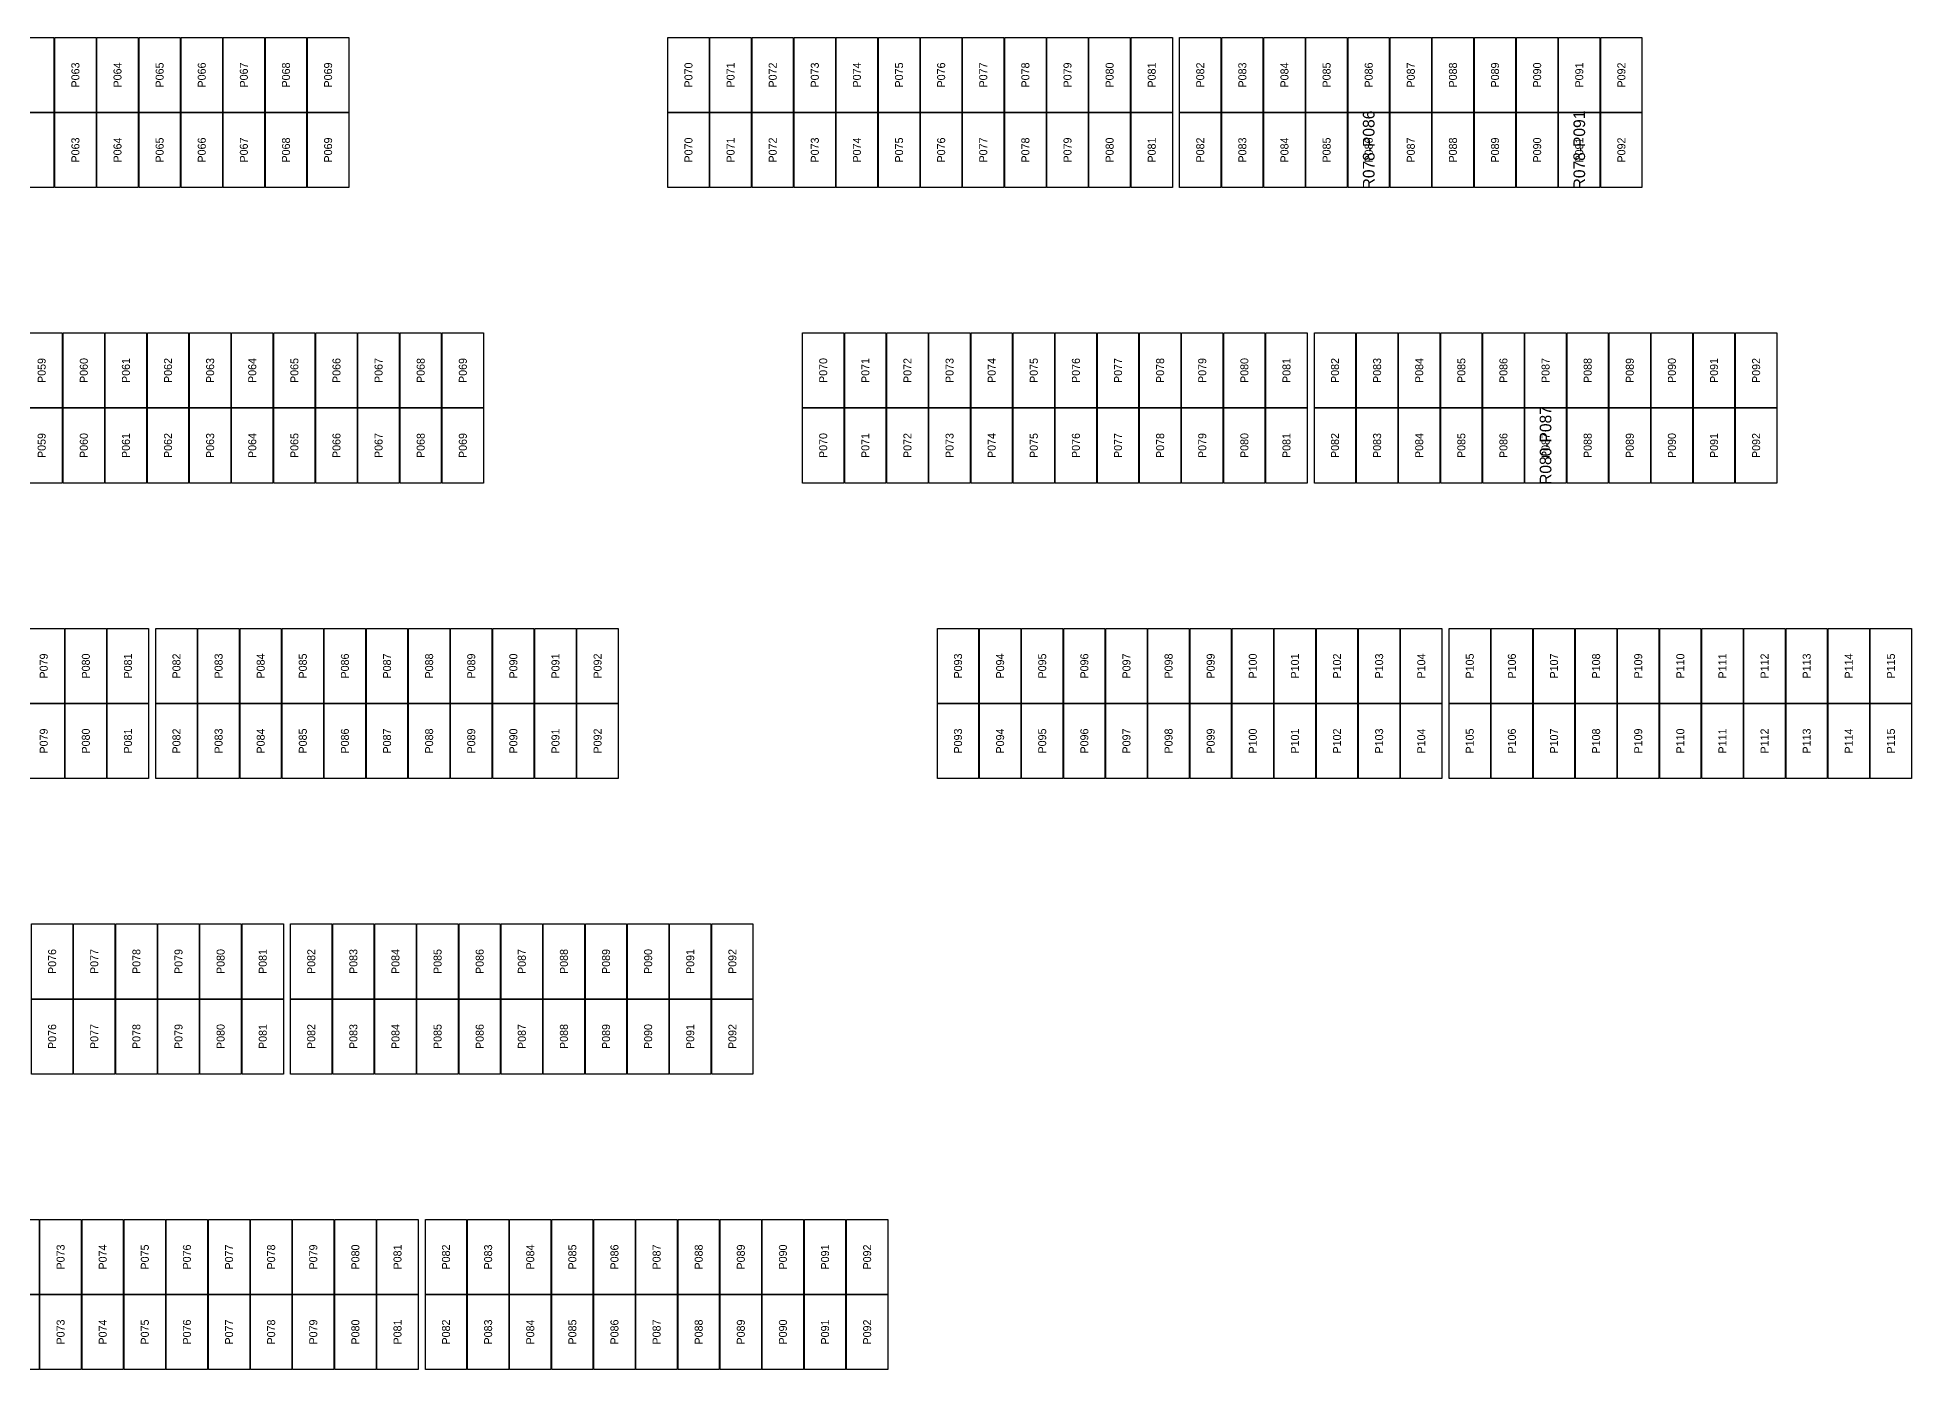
# Model space of a CAD drawing. Extents: x 296295 to 296770, y 651564 to 652121.
# Drawn here: x 296581.8 to 296633.3, y 651775.4 to 651812 of the extents above; entities that cross this region are included whole.
import ezdxf
from ezdxf.enums import TextEntityAlignment as Align

# ---------------------------------------------------------------- set-up
doc = ezdxf.new("R2010")
doc.units = 0

msp = doc.modelspace()

# ---------------------------------------------------------------- linework, layer by layer
at = {"layer": 'DEFECTIVE_PANELS'}
for points in [[(296617.843, 651809.96), (296618.977, 651809.96), (296618.977, 651807.897), (296617.843, 651807.897)], [(296623.633, 651809.96), (296624.767, 651809.96), (296624.767, 651807.897), (296623.633, 651807.897)], [(296622.706, 651801.834), (296623.84, 651801.834), (296623.84, 651799.771), (296622.706, 651799.771)]]:
    msp.add_lwpolyline(points, close=True, dxfattribs=at)
at = {"layer": 'PANELS_MASTER'}
for points in [[(296581.123, 651812.023), (296582.257, 651812.023), (296582.257, 651809.96), (296581.123, 651809.96)], [(296582.281, 651812.023), (296583.415, 651812.023), (296583.415, 651809.96), (296582.281, 651809.96)], [(296583.439, 651812.023), (296584.573, 651812.023), (296584.573, 651809.96), (296583.439, 651809.96)], [(296584.597, 651812.023), (296585.731, 651812.023), (296585.731, 651809.96), (296584.597, 651809.96)], [(296585.755, 651812.023), (296586.889, 651812.023), (296586.889, 651809.96), (296585.755, 651809.96)], [(296586.913, 651812.023), (296588.047, 651812.023), (296588.047, 651809.96), (296586.913, 651809.96)], [(296588.071, 651812.023), (296589.205, 651812.023), (296589.205, 651809.96), (296588.071, 651809.96)], [(296589.229, 651812.023), (296590.363, 651812.023), (296590.363, 651809.96), (296589.229, 651809.96)], [(296599.139, 651812.023), (296600.273, 651812.023), (296600.273, 651809.96), (296599.139, 651809.96)], [(296600.297, 651812.023), (296601.431, 651812.023), (296601.431, 651809.96), (296600.297, 651809.96)], [(296601.455, 651812.023), (296602.589, 651812.023), (296602.589, 651809.96), (296601.455, 651809.96)], [(296602.613, 651812.023), (296603.747, 651812.023), (296603.747, 651809.96), (296602.613, 651809.96)], [(296603.771, 651812.023), (296604.905, 651812.023), (296604.905, 651809.96), (296603.771, 651809.96)], [(296604.929, 651812.023), (296606.063, 651812.023), (296606.063, 651809.96), (296604.929, 651809.96)], [(296606.087, 651812.023), (296607.221, 651812.023), (296607.221, 651809.96), (296606.087, 651809.96)], [(296607.245, 651812.023), (296608.379, 651812.023), (296608.379, 651809.96), (296607.245, 651809.96)], [(296608.403, 651812.023), (296609.537, 651812.023), (296609.537, 651809.96), (296608.403, 651809.96)], [(296609.561, 651812.023), (296610.695, 651812.023), (296610.695, 651809.96), (296609.561, 651809.96)], [(296610.719, 651812.023), (296611.853, 651812.023), (296611.853, 651809.96), (296610.719, 651809.96)], [(296611.877, 651812.023), (296613.011, 651812.023), (296613.011, 651809.96), (296611.877, 651809.96)], [(296613.211, 651812.023), (296614.345, 651812.023), (296614.345, 651809.96), (296613.211, 651809.96)], [(296614.369, 651812.023), (296615.503, 651812.023), (296615.503, 651809.96), (296614.369, 651809.96)], [(296615.527, 651812.023), (296616.661, 651812.023), (296616.661, 651809.96), (296615.527, 651809.96)], [(296616.685, 651812.023), (296617.819, 651812.023), (296617.819, 651809.96), (296616.685, 651809.96)], [(296617.843, 651812.023), (296618.977, 651812.023), (296618.977, 651809.96), (296617.843, 651809.96)], [(296619.001, 651812.023), (296620.135, 651812.023), (296620.135, 651809.96), (296619.001, 651809.96)], [(296620.159, 651812.023), (296621.293, 651812.023), (296621.293, 651809.96), (296620.159, 651809.96)], [(296621.317, 651812.023), (296622.451, 651812.023), (296622.451, 651809.96), (296621.317, 651809.96)], [(296622.475, 651812.023), (296623.609, 651812.023), (296623.609, 651809.96), (296622.475, 651809.96)], [(296623.633, 651812.023), (296624.767, 651812.023), (296624.767, 651809.96), (296623.633, 651809.96)], [(296624.791, 651812.023), (296625.925, 651812.023), (296625.925, 651809.96), (296624.791, 651809.96)], [(296581.123, 651809.96), (296582.257, 651809.96), (296582.257, 651807.897), (296581.123, 651807.897)], [(296582.281, 651809.96), (296583.415, 651809.96), (296583.415, 651807.897), (296582.281, 651807.897)], [(296583.439, 651809.96), (296584.573, 651809.96), (296584.573, 651807.897), (296583.439, 651807.897)], [(296584.597, 651809.96), (296585.731, 651809.96), (296585.731, 651807.897), (296584.597, 651807.897)], [(296585.755, 651809.96), (296586.889, 651809.96), (296586.889, 651807.897), (296585.755, 651807.897)], [(296586.913, 651809.96), (296588.047, 651809.96), (296588.047, 651807.897), (296586.913, 651807.897)], [(296588.071, 651809.96), (296589.205, 651809.96), (296589.205, 651807.897), (296588.071, 651807.897)], [(296589.229, 651809.96), (296590.363, 651809.96), (296590.363, 651807.897), (296589.229, 651807.897)], [(296599.139, 651809.96), (296600.273, 651809.96), (296600.273, 651807.897), (296599.139, 651807.897)], [(296600.297, 651809.96), (296601.431, 651809.96), (296601.431, 651807.897), (296600.297, 651807.897)], [(296601.455, 651809.96), (296602.589, 651809.96), (296602.589, 651807.897), (296601.455, 651807.897)], [(296602.613, 651809.96), (296603.747, 651809.96), (296603.747, 651807.897), (296602.613, 651807.897)], [(296603.771, 651809.96), (296604.905, 651809.96), (296604.905, 651807.897), (296603.771, 651807.897)], [(296604.929, 651809.96), (296606.063, 651809.96), (296606.063, 651807.897), (296604.929, 651807.897)], [(296606.087, 651809.96), (296607.221, 651809.96), (296607.221, 651807.897), (296606.087, 651807.897)], [(296607.245, 651809.96), (296608.379, 651809.96), (296608.379, 651807.897), (296607.245, 651807.897)], [(296608.403, 651809.96), (296609.537, 651809.96), (296609.537, 651807.897), (296608.403, 651807.897)], [(296609.561, 651809.96), (296610.695, 651809.96), (296610.695, 651807.897), (296609.561, 651807.897)], [(296610.719, 651809.96), (296611.853, 651809.96), (296611.853, 651807.897), (296610.719, 651807.897)], [(296611.877, 651809.96), (296613.011, 651809.96), (296613.011, 651807.897), (296611.877, 651807.897)], [(296613.211, 651809.96), (296614.345, 651809.96), (296614.345, 651807.897), (296613.211, 651807.897)], [(296614.369, 651809.96), (296615.503, 651809.96), (296615.503, 651807.897), (296614.369, 651807.897)], [(296615.527, 651809.96), (296616.661, 651809.96), (296616.661, 651807.897), (296615.527, 651807.897)], [(296616.685, 651809.96), (296617.819, 651809.96), (296617.819, 651807.897), (296616.685, 651807.897)], [(296619.001, 651809.96), (296620.135, 651809.96), (296620.135, 651807.897), (296619.001, 651807.897)], [(296620.159, 651809.96), (296621.293, 651809.96), (296621.293, 651807.897), (296620.159, 651807.897)], [(296621.317, 651809.96), (296622.451, 651809.96), (296622.451, 651807.897), (296621.317, 651807.897)], [(296622.475, 651809.96), (296623.609, 651809.96), (296623.609, 651807.897), (296622.475, 651807.897)], [(296624.791, 651809.96), (296625.925, 651809.96), (296625.925, 651807.897), (296624.791, 651807.897)], [(296581.354, 651803.897), (296582.488, 651803.897), (296582.488, 651801.834), (296581.354, 651801.834)], [(296582.512, 651803.897), (296583.646, 651803.897), (296583.646, 651801.834), (296582.512, 651801.834)], [(296583.67, 651803.897), (296584.804, 651803.897), (296584.804, 651801.834), (296583.67, 651801.834)], [(296584.828, 651803.897), (296585.962, 651803.897), (296585.962, 651801.834), (296584.828, 651801.834)], [(296585.986, 651803.897), (296587.12, 651803.897), (296587.12, 651801.834), (296585.986, 651801.834)], [(296587.144, 651803.897), (296588.278, 651803.897), (296588.278, 651801.834), (296587.144, 651801.834)], [(296588.302, 651803.897), (296589.436, 651803.897), (296589.436, 651801.834), (296588.302, 651801.834)], [(296589.46, 651803.897), (296590.594, 651803.897), (296590.594, 651801.834), (296589.46, 651801.834)], [(296590.618, 651803.897), (296591.752, 651803.897), (296591.752, 651801.834), (296590.618, 651801.834)], [(296591.776, 651803.897), (296592.91, 651803.897), (296592.91, 651801.834), (296591.776, 651801.834)], [(296592.934, 651803.897), (296594.068, 651803.897), (296594.068, 651801.834), (296592.934, 651801.834)], [(296602.844, 651803.897), (296603.978, 651803.897), (296603.978, 651801.834), (296602.844, 651801.834)], [(296604.002, 651803.897), (296605.136, 651803.897), (296605.136, 651801.834), (296604.002, 651801.834)], [(296605.16, 651803.897), (296606.294, 651803.897), (296606.294, 651801.834), (296605.16, 651801.834)], [(296606.318, 651803.897), (296607.452, 651803.897), (296607.452, 651801.834), (296606.318, 651801.834)], [(296607.476, 651803.897), (296608.61, 651803.897), (296608.61, 651801.834), (296607.476, 651801.834)], [(296608.634, 651803.897), (296609.768, 651803.897), (296609.768, 651801.834), (296608.634, 651801.834)], [(296609.792, 651803.897), (296610.926, 651803.897), (296610.926, 651801.834), (296609.792, 651801.834)], [(296610.95, 651803.897), (296612.084, 651803.897), (296612.084, 651801.834), (296610.95, 651801.834)], [(296612.108, 651803.897), (296613.242, 651803.897), (296613.242, 651801.834), (296612.108, 651801.834)], [(296613.266, 651803.897), (296614.4, 651803.897), (296614.4, 651801.834), (296613.266, 651801.834)], [(296614.424, 651803.897), (296615.558, 651803.897), (296615.558, 651801.834), (296614.424, 651801.834)], [(296615.582, 651803.897), (296616.716, 651803.897), (296616.716, 651801.834), (296615.582, 651801.834)], [(296616.916, 651803.897), (296618.05, 651803.897), (296618.05, 651801.834), (296616.916, 651801.834)], [(296618.074, 651803.897), (296619.208, 651803.897), (296619.208, 651801.834), (296618.074, 651801.834)], [(296619.232, 651803.897), (296620.366, 651803.897), (296620.366, 651801.834), (296619.232, 651801.834)], [(296620.39, 651803.897), (296621.524, 651803.897), (296621.524, 651801.834), (296620.39, 651801.834)], [(296621.548, 651803.897), (296622.682, 651803.897), (296622.682, 651801.834), (296621.548, 651801.834)], [(296622.706, 651803.897), (296623.84, 651803.897), (296623.84, 651801.834), (296622.706, 651801.834)], [(296623.864, 651803.897), (296624.998, 651803.897), (296624.998, 651801.834), (296623.864, 651801.834)], [(296625.022, 651803.897), (296626.156, 651803.897), (296626.156, 651801.834), (296625.022, 651801.834)], [(296626.18, 651803.897), (296627.314, 651803.897), (296627.314, 651801.834), (296626.18, 651801.834)], [(296627.338, 651803.897), (296628.472, 651803.897), (296628.472, 651801.834), (296627.338, 651801.834)], [(296628.496, 651803.897), (296629.63, 651803.897), (296629.63, 651801.834), (296628.496, 651801.834)], [(296581.354, 651801.834), (296582.488, 651801.834), (296582.488, 651799.771), (296581.354, 651799.771)], [(296582.512, 651801.834), (296583.646, 651801.834), (296583.646, 651799.771), (296582.512, 651799.771)], [(296583.67, 651801.834), (296584.804, 651801.834), (296584.804, 651799.771), (296583.67, 651799.771)], [(296584.828, 651801.834), (296585.962, 651801.834), (296585.962, 651799.771), (296584.828, 651799.771)], [(296585.986, 651801.834), (296587.12, 651801.834), (296587.12, 651799.771), (296585.986, 651799.771)], [(296587.144, 651801.834), (296588.278, 651801.834), (296588.278, 651799.771), (296587.144, 651799.771)], [(296588.302, 651801.834), (296589.436, 651801.834), (296589.436, 651799.771), (296588.302, 651799.771)], [(296589.46, 651801.834), (296590.594, 651801.834), (296590.594, 651799.771), (296589.46, 651799.771)], [(296590.618, 651801.834), (296591.752, 651801.834), (296591.752, 651799.771), (296590.618, 651799.771)], [(296591.776, 651801.834), (296592.91, 651801.834), (296592.91, 651799.771), (296591.776, 651799.771)], [(296592.934, 651801.834), (296594.068, 651801.834), (296594.068, 651799.771), (296592.934, 651799.771)], [(296602.844, 651801.834), (296603.978, 651801.834), (296603.978, 651799.771), (296602.844, 651799.771)], [(296604.002, 651801.834), (296605.136, 651801.834), (296605.136, 651799.771), (296604.002, 651799.771)], [(296605.16, 651801.834), (296606.294, 651801.834), (296606.294, 651799.771), (296605.16, 651799.771)], [(296606.318, 651801.834), (296607.452, 651801.834), (296607.452, 651799.771), (296606.318, 651799.771)], [(296607.476, 651801.834), (296608.61, 651801.834), (296608.61, 651799.771), (296607.476, 651799.771)], [(296608.634, 651801.834), (296609.768, 651801.834), (296609.768, 651799.771), (296608.634, 651799.771)], [(296609.792, 651801.834), (296610.926, 651801.834), (296610.926, 651799.771), (296609.792, 651799.771)], [(296610.95, 651801.834), (296612.084, 651801.834), (296612.084, 651799.771), (296610.95, 651799.771)], [(296612.108, 651801.834), (296613.242, 651801.834), (296613.242, 651799.771), (296612.108, 651799.771)], [(296613.266, 651801.834), (296614.4, 651801.834), (296614.4, 651799.771), (296613.266, 651799.771)], [(296614.424, 651801.834), (296615.558, 651801.834), (296615.558, 651799.771), (296614.424, 651799.771)], [(296615.582, 651801.834), (296616.716, 651801.834), (296616.716, 651799.771), (296615.582, 651799.771)], [(296616.916, 651801.834), (296618.05, 651801.834), (296618.05, 651799.771), (296616.916, 651799.771)], [(296618.074, 651801.834), (296619.208, 651801.834), (296619.208, 651799.771), (296618.074, 651799.771)], [(296619.232, 651801.834), (296620.366, 651801.834), (296620.366, 651799.771), (296619.232, 651799.771)], [(296620.39, 651801.834), (296621.524, 651801.834), (296621.524, 651799.771), (296620.39, 651799.771)], [(296621.548, 651801.834), (296622.682, 651801.834), (296622.682, 651799.771), (296621.548, 651799.771)], [(296623.864, 651801.834), (296624.998, 651801.834), (296624.998, 651799.771), (296623.864, 651799.771)], [(296625.022, 651801.834), (296626.156, 651801.834), (296626.156, 651799.771), (296625.022, 651799.771)], [(296626.18, 651801.834), (296627.314, 651801.834), (296627.314, 651799.771), (296626.18, 651799.771)], [(296627.338, 651801.834), (296628.472, 651801.834), (296628.472, 651799.771), (296627.338, 651799.771)], [(296628.496, 651801.834), (296629.63, 651801.834), (296629.63, 651799.771), (296628.496, 651799.771)], [(296581.41, 651795.771), (296582.544, 651795.771), (296582.544, 651793.708), (296581.41, 651793.708)], [(296582.568, 651795.771), (296583.702, 651795.771), (296583.702, 651793.708), (296582.568, 651793.708)], [(296583.726, 651795.771), (296584.86, 651795.771), (296584.86, 651793.708), (296583.726, 651793.708)], [(296585.06, 651795.771), (296586.194, 651795.771), (296586.194, 651793.708), (296585.06, 651793.708)], [(296586.218, 651795.771), (296587.352, 651795.771), (296587.352, 651793.708), (296586.218, 651793.708)], [(296587.376, 651795.771), (296588.51, 651795.771), (296588.51, 651793.708), (296587.376, 651793.708)], [(296588.534, 651795.771), (296589.668, 651795.771), (296589.668, 651793.708), (296588.534, 651793.708)], [(296589.692, 651795.771), (296590.826, 651795.771), (296590.826, 651793.708), (296589.692, 651793.708)], [(296590.85, 651795.771), (296591.984, 651795.771), (296591.984, 651793.708), (296590.85, 651793.708)], [(296592.008, 651795.771), (296593.142, 651795.771), (296593.142, 651793.708), (296592.008, 651793.708)], [(296593.166, 651795.771), (296594.3, 651795.771), (296594.3, 651793.708), (296593.166, 651793.708)], [(296594.324, 651795.771), (296595.458, 651795.771), (296595.458, 651793.708), (296594.324, 651793.708)], [(296595.482, 651795.771), (296596.616, 651795.771), (296596.616, 651793.708), (296595.482, 651793.708)], [(296596.64, 651795.771), (296597.774, 651795.771), (296597.774, 651793.708), (296596.64, 651793.708)], [(296606.55, 651795.771), (296607.684, 651795.771), (296607.684, 651793.708), (296606.55, 651793.708)], [(296607.708, 651795.771), (296608.842, 651795.771), (296608.842, 651793.708), (296607.708, 651793.708)], [(296608.866, 651795.771), (296610, 651795.771), (296610, 651793.708), (296608.866, 651793.708)], [(296610.024, 651795.771), (296611.158, 651795.771), (296611.158, 651793.708), (296610.024, 651793.708)], [(296611.182, 651795.771), (296612.316, 651795.771), (296612.316, 651793.708), (296611.182, 651793.708)], [(296612.34, 651795.771), (296613.474, 651795.771), (296613.474, 651793.708), (296612.34, 651793.708)], [(296613.498, 651795.771), (296614.632, 651795.771), (296614.632, 651793.708), (296613.498, 651793.708)], [(296614.656, 651795.771), (296615.79, 651795.771), (296615.79, 651793.708), (296614.656, 651793.708)], [(296615.814, 651795.771), (296616.948, 651795.771), (296616.948, 651793.708), (296615.814, 651793.708)], [(296616.972, 651795.771), (296618.106, 651795.771), (296618.106, 651793.708), (296616.972, 651793.708)], [(296618.13, 651795.771), (296619.264, 651795.771), (296619.264, 651793.708), (296618.13, 651793.708)], [(296619.288, 651795.771), (296620.422, 651795.771), (296620.422, 651793.708), (296619.288, 651793.708)], [(296620.622, 651795.771), (296621.756, 651795.771), (296621.756, 651793.708), (296620.622, 651793.708)], [(296621.78, 651795.771), (296622.914, 651795.771), (296622.914, 651793.708), (296621.78, 651793.708)], [(296622.938, 651795.771), (296624.072, 651795.771), (296624.072, 651793.708), (296622.938, 651793.708)], [(296624.096, 651795.771), (296625.23, 651795.771), (296625.23, 651793.708), (296624.096, 651793.708)], [(296625.254, 651795.771), (296626.388, 651795.771), (296626.388, 651793.708), (296625.254, 651793.708)], [(296626.412, 651795.771), (296627.546, 651795.771), (296627.546, 651793.708), (296626.412, 651793.708)], [(296627.57, 651795.771), (296628.704, 651795.771), (296628.704, 651793.708), (296627.57, 651793.708)], [(296628.728, 651795.771), (296629.862, 651795.771), (296629.862, 651793.708), (296628.728, 651793.708)], [(296629.886, 651795.771), (296631.02, 651795.771), (296631.02, 651793.708), (296629.886, 651793.708)], [(296631.044, 651795.771), (296632.178, 651795.771), (296632.178, 651793.708), (296631.044, 651793.708)], [(296632.202, 651795.771), (296633.336, 651795.771), (296633.336, 651793.708), (296632.202, 651793.708)], [(296581.41, 651793.708), (296582.544, 651793.708), (296582.544, 651791.645), (296581.41, 651791.645)], [(296582.568, 651793.708), (296583.702, 651793.708), (296583.702, 651791.645), (296582.568, 651791.645)], [(296583.726, 651793.708), (296584.86, 651793.708), (296584.86, 651791.645), (296583.726, 651791.645)], [(296585.06, 651793.708), (296586.194, 651793.708), (296586.194, 651791.645), (296585.06, 651791.645)], [(296586.218, 651793.708), (296587.352, 651793.708), (296587.352, 651791.645), (296586.218, 651791.645)], [(296587.376, 651793.708), (296588.51, 651793.708), (296588.51, 651791.645), (296587.376, 651791.645)], [(296588.534, 651793.708), (296589.668, 651793.708), (296589.668, 651791.645), (296588.534, 651791.645)], [(296589.692, 651793.708), (296590.826, 651793.708), (296590.826, 651791.645), (296589.692, 651791.645)], [(296590.85, 651793.708), (296591.984, 651793.708), (296591.984, 651791.645), (296590.85, 651791.645)], [(296592.008, 651793.708), (296593.142, 651793.708), (296593.142, 651791.645), (296592.008, 651791.645)], [(296593.166, 651793.708), (296594.3, 651793.708), (296594.3, 651791.645), (296593.166, 651791.645)], [(296594.324, 651793.708), (296595.458, 651793.708), (296595.458, 651791.645), (296594.324, 651791.645)], [(296595.482, 651793.708), (296596.616, 651793.708), (296596.616, 651791.645), (296595.482, 651791.645)], [(296596.64, 651793.708), (296597.774, 651793.708), (296597.774, 651791.645), (296596.64, 651791.645)], [(296606.55, 651793.708), (296607.684, 651793.708), (296607.684, 651791.645), (296606.55, 651791.645)], [(296607.708, 651793.708), (296608.842, 651793.708), (296608.842, 651791.645), (296607.708, 651791.645)], [(296608.866, 651793.708), (296610, 651793.708), (296610, 651791.645), (296608.866, 651791.645)], [(296610.024, 651793.708), (296611.158, 651793.708), (296611.158, 651791.645), (296610.024, 651791.645)], [(296611.182, 651793.708), (296612.316, 651793.708), (296612.316, 651791.645), (296611.182, 651791.645)], [(296612.34, 651793.708), (296613.474, 651793.708), (296613.474, 651791.645), (296612.34, 651791.645)], [(296613.498, 651793.708), (296614.632, 651793.708), (296614.632, 651791.645), (296613.498, 651791.645)], [(296614.656, 651793.708), (296615.79, 651793.708), (296615.79, 651791.645), (296614.656, 651791.645)], [(296615.814, 651793.708), (296616.948, 651793.708), (296616.948, 651791.645), (296615.814, 651791.645)], [(296616.972, 651793.708), (296618.106, 651793.708), (296618.106, 651791.645), (296616.972, 651791.645)], [(296618.13, 651793.708), (296619.264, 651793.708), (296619.264, 651791.645), (296618.13, 651791.645)], [(296619.288, 651793.708), (296620.422, 651793.708), (296620.422, 651791.645), (296619.288, 651791.645)], [(296620.622, 651793.708), (296621.756, 651793.708), (296621.756, 651791.645), (296620.622, 651791.645)], [(296621.78, 651793.708), (296622.914, 651793.708), (296622.914, 651791.645), (296621.78, 651791.645)], [(296622.938, 651793.708), (296624.072, 651793.708), (296624.072, 651791.645), (296622.938, 651791.645)], [(296624.096, 651793.708), (296625.23, 651793.708), (296625.23, 651791.645), (296624.096, 651791.645)], [(296625.254, 651793.708), (296626.388, 651793.708), (296626.388, 651791.645), (296625.254, 651791.645)], [(296626.412, 651793.708), (296627.546, 651793.708), (296627.546, 651791.645), (296626.412, 651791.645)], [(296627.57, 651793.708), (296628.704, 651793.708), (296628.704, 651791.645), (296627.57, 651791.645)], [(296628.728, 651793.708), (296629.862, 651793.708), (296629.862, 651791.645), (296628.728, 651791.645)], [(296629.886, 651793.708), (296631.02, 651793.708), (296631.02, 651791.645), (296629.886, 651791.645)], [(296631.044, 651793.708), (296632.178, 651793.708), (296632.178, 651791.645), (296631.044, 651791.645)], [(296632.202, 651793.708), (296633.336, 651793.708), (296633.336, 651791.645), (296632.202, 651791.645)], [(296581.642, 651787.645), (296582.776, 651787.645), (296582.776, 651785.582), (296581.642, 651785.582)], [(296582.8, 651787.645), (296583.934, 651787.645), (296583.934, 651785.582), (296582.8, 651785.582)], [(296583.958, 651787.645), (296585.092, 651787.645), (296585.092, 651785.582), (296583.958, 651785.582)], [(296585.116, 651787.645), (296586.25, 651787.645), (296586.25, 651785.582), (296585.116, 651785.582)], [(296586.274, 651787.645), (296587.408, 651787.645), (296587.408, 651785.582), (296586.274, 651785.582)], [(296587.432, 651787.645), (296588.566, 651787.645), (296588.566, 651785.582), (296587.432, 651785.582)], [(296588.766, 651787.645), (296589.9, 651787.645), (296589.9, 651785.582), (296588.766, 651785.582)], [(296589.924, 651787.645), (296591.058, 651787.645), (296591.058, 651785.582), (296589.924, 651785.582)], [(296591.082, 651787.645), (296592.216, 651787.645), (296592.216, 651785.582), (296591.082, 651785.582)], [(296592.24, 651787.645), (296593.374, 651787.645), (296593.374, 651785.582), (296592.24, 651785.582)], [(296593.398, 651787.645), (296594.532, 651787.645), (296594.532, 651785.582), (296593.398, 651785.582)], [(296594.556, 651787.645), (296595.69, 651787.645), (296595.69, 651785.582), (296594.556, 651785.582)], [(296595.714, 651787.645), (296596.848, 651787.645), (296596.848, 651785.582), (296595.714, 651785.582)], [(296596.872, 651787.645), (296598.006, 651787.645), (296598.006, 651785.582), (296596.872, 651785.582)], [(296598.03, 651787.645), (296599.164, 651787.645), (296599.164, 651785.582), (296598.03, 651785.582)], [(296599.188, 651787.645), (296600.322, 651787.645), (296600.322, 651785.582), (296599.188, 651785.582)], [(296600.346, 651787.645), (296601.48, 651787.645), (296601.48, 651785.582), (296600.346, 651785.582)], [(296581.642, 651785.582), (296582.776, 651785.582), (296582.776, 651783.519), (296581.642, 651783.519)], [(296582.8, 651785.582), (296583.934, 651785.582), (296583.934, 651783.519), (296582.8, 651783.519)], [(296583.958, 651785.582), (296585.092, 651785.582), (296585.092, 651783.519), (296583.958, 651783.519)], [(296585.116, 651785.582), (296586.25, 651785.582), (296586.25, 651783.519), (296585.116, 651783.519)], [(296586.274, 651785.582), (296587.408, 651785.582), (296587.408, 651783.519), (296586.274, 651783.519)], [(296587.432, 651785.582), (296588.566, 651785.582), (296588.566, 651783.519), (296587.432, 651783.519)], [(296588.766, 651785.582), (296589.9, 651785.582), (296589.9, 651783.519), (296588.766, 651783.519)], [(296589.924, 651785.582), (296591.058, 651785.582), (296591.058, 651783.519), (296589.924, 651783.519)], [(296591.082, 651785.582), (296592.216, 651785.582), (296592.216, 651783.519), (296591.082, 651783.519)], [(296592.24, 651785.582), (296593.374, 651785.582), (296593.374, 651783.519), (296592.24, 651783.519)], [(296593.398, 651785.582), (296594.532, 651785.582), (296594.532, 651783.519), (296593.398, 651783.519)], [(296594.556, 651785.582), (296595.69, 651785.582), (296595.69, 651783.519), (296594.556, 651783.519)], [(296595.714, 651785.582), (296596.848, 651785.582), (296596.848, 651783.519), (296595.714, 651783.519)], [(296596.872, 651785.582), (296598.006, 651785.582), (296598.006, 651783.519), (296596.872, 651783.519)], [(296598.03, 651785.582), (296599.164, 651785.582), (296599.164, 651783.519), (296598.03, 651783.519)], [(296599.188, 651785.582), (296600.322, 651785.582), (296600.322, 651783.519), (296599.188, 651783.519)], [(296600.346, 651785.582), (296601.48, 651785.582), (296601.48, 651783.519), (296600.346, 651783.519)], [(296580.716, 651779.519), (296581.85, 651779.519), (296581.85, 651777.456), (296580.716, 651777.456)], [(296581.874, 651779.519), (296583.008, 651779.519), (296583.008, 651777.456), (296581.874, 651777.456)], [(296583.032, 651779.519), (296584.166, 651779.519), (296584.166, 651777.456), (296583.032, 651777.456)], [(296584.19, 651779.519), (296585.324, 651779.519), (296585.324, 651777.456), (296584.19, 651777.456)], [(296585.348, 651779.519), (296586.482, 651779.519), (296586.482, 651777.456), (296585.348, 651777.456)], [(296586.506, 651779.519), (296587.64, 651779.519), (296587.64, 651777.456), (296586.506, 651777.456)], [(296587.664, 651779.519), (296588.798, 651779.519), (296588.798, 651777.456), (296587.664, 651777.456)], [(296588.822, 651779.519), (296589.956, 651779.519), (296589.956, 651777.456), (296588.822, 651777.456)], [(296589.98, 651779.519), (296591.114, 651779.519), (296591.114, 651777.456), (296589.98, 651777.456)], [(296591.138, 651779.519), (296592.272, 651779.519), (296592.272, 651777.456), (296591.138, 651777.456)], [(296592.472, 651779.519), (296593.606, 651779.519), (296593.606, 651777.456), (296592.472, 651777.456)], [(296593.63, 651779.519), (296594.764, 651779.519), (296594.764, 651777.456), (296593.63, 651777.456)], [(296594.788, 651779.519), (296595.922, 651779.519), (296595.922, 651777.456), (296594.788, 651777.456)], [(296595.946, 651779.519), (296597.08, 651779.519), (296597.08, 651777.456), (296595.946, 651777.456)], [(296597.104, 651779.519), (296598.238, 651779.519), (296598.238, 651777.456), (296597.104, 651777.456)], [(296598.262, 651779.519), (296599.396, 651779.519), (296599.396, 651777.456), (296598.262, 651777.456)], [(296599.42, 651779.519), (296600.554, 651779.519), (296600.554, 651777.456), (296599.42, 651777.456)], [(296600.578, 651779.519), (296601.712, 651779.519), (296601.712, 651777.456), (296600.578, 651777.456)], [(296601.736, 651779.519), (296602.87, 651779.519), (296602.87, 651777.456), (296601.736, 651777.456)], [(296602.894, 651779.519), (296604.028, 651779.519), (296604.028, 651777.456), (296602.894, 651777.456)], [(296604.052, 651779.519), (296605.186, 651779.519), (296605.186, 651777.456), (296604.052, 651777.456)], [(296580.716, 651777.456), (296581.85, 651777.456), (296581.85, 651775.393), (296580.716, 651775.393)], [(296581.874, 651777.456), (296583.008, 651777.456), (296583.008, 651775.393), (296581.874, 651775.393)], [(296583.032, 651777.456), (296584.166, 651777.456), (296584.166, 651775.393), (296583.032, 651775.393)], [(296584.19, 651777.456), (296585.324, 651777.456), (296585.324, 651775.393), (296584.19, 651775.393)], [(296585.348, 651777.456), (296586.482, 651777.456), (296586.482, 651775.393), (296585.348, 651775.393)], [(296586.506, 651777.456), (296587.64, 651777.456), (296587.64, 651775.393), (296586.506, 651775.393)], [(296587.664, 651777.456), (296588.798, 651777.456), (296588.798, 651775.393), (296587.664, 651775.393)], [(296588.822, 651777.456), (296589.956, 651777.456), (296589.956, 651775.393), (296588.822, 651775.393)], [(296589.98, 651777.456), (296591.114, 651777.456), (296591.114, 651775.393), (296589.98, 651775.393)], [(296591.138, 651777.456), (296592.272, 651777.456), (296592.272, 651775.393), (296591.138, 651775.393)], [(296592.472, 651777.456), (296593.606, 651777.456), (296593.606, 651775.393), (296592.472, 651775.393)], [(296593.63, 651777.456), (296594.764, 651777.456), (296594.764, 651775.393), (296593.63, 651775.393)], [(296594.788, 651777.456), (296595.922, 651777.456), (296595.922, 651775.393), (296594.788, 651775.393)], [(296595.946, 651777.456), (296597.08, 651777.456), (296597.08, 651775.393), (296595.946, 651775.393)], [(296597.104, 651777.456), (296598.238, 651777.456), (296598.238, 651775.393), (296597.104, 651775.393)], [(296598.262, 651777.456), (296599.396, 651777.456), (296599.396, 651775.393), (296598.262, 651775.393)], [(296599.42, 651777.456), (296600.554, 651777.456), (296600.554, 651775.393), (296599.42, 651775.393)], [(296600.578, 651777.456), (296601.712, 651777.456), (296601.712, 651775.393), (296600.578, 651775.393)], [(296601.736, 651777.456), (296602.87, 651777.456), (296602.87, 651775.393), (296601.736, 651775.393)], [(296602.894, 651777.456), (296604.028, 651777.456), (296604.028, 651775.393), (296602.894, 651775.393)], [(296604.052, 651777.456), (296605.186, 651777.456), (296605.186, 651775.393), (296604.052, 651775.393)]]:
    msp.add_lwpolyline(points, close=True, dxfattribs=at)

# ---------------------------------------------------------------- texts
at = {"layer": 'DEFECT_LABELS'}
for s, p in [('R078-P086', (296618.41, 651808.928)), ('R078-P091', (296624.2, 651808.928)), ('R080-P087', (296623.273, 651800.802))]:
    msp.add_text(s, height=0.32, rotation=90, dxfattribs=at).set_placement(p, align=Align.MIDDLE_CENTER)
at = {"layer": 'PANEL_POSITION'}
for s, p in [('P063', (296582.848, 651810.991)), ('P064', (296584.006, 651810.991)), ('P065', (296585.164, 651810.991)), ('P066', (296586.322, 651810.991)), ('P067', (296587.48, 651810.991)), ('P068', (296588.638, 651810.991)), ('P069', (296589.796, 651810.991)), ('P070', (296599.706, 651810.991)), ('P071', (296600.864, 651810.991)), ('P072', (296602.022, 651810.991)), ('P073', (296603.18, 651810.991)), ('P074', (296604.338, 651810.991)), ('P075', (296605.496, 651810.991)), ('P076', (296606.654, 651810.991)), ('P077', (296607.812, 651810.991)), ('P078', (296608.97, 651810.991)), ('P079', (296610.128, 651810.991)), ('P080', (296611.286, 651810.991)), ('P081', (296612.444, 651810.991)), ('P082', (296613.778, 651810.991)), ('P083', (296614.936, 651810.991)), ('P084', (296616.094, 651810.991)), ('P085', (296617.252, 651810.991)), ('P086', (296618.41, 651810.991)), ('P087', (296619.568, 651810.991)), ('P088', (296620.726, 651810.991)), ('P089', (296621.884, 651810.991)), ('P090', (296623.042, 651810.991)), ('P091', (296624.2, 651810.991)), ('P092', (296625.358, 651810.991)), ('P063', (296582.848, 651808.928)), ('P064', (296584.006, 651808.928)), ('P065', (296585.164, 651808.928)), ('P066', (296586.322, 651808.928)), ('P067', (296587.48, 651808.928)), ('P068', (296588.638, 651808.928)), ('P069', (296589.796, 651808.928)), ('P070', (296599.706, 651808.928)), ('P071', (296600.864, 651808.928)), ('P072', (296602.022, 651808.928)), ('P073', (296603.18, 651808.928)), ('P074', (296604.338, 651808.928)), ('P075', (296605.496, 651808.928)), ('P076', (296606.654, 651808.928)), ('P077', (296607.812, 651808.928)), ('P078', (296608.97, 651808.928)), ('P079', (296610.128, 651808.928)), ('P080', (296611.286, 651808.928)), ('P081', (296612.444, 651808.928)), ('P082', (296613.778, 651808.928)), ('P083', (296614.936, 651808.928)), ('P084', (296616.094, 651808.928)), ('P085', (296617.252, 651808.928)), ('P086', (296618.41, 651808.928)), ('P087', (296619.568, 651808.928)), ('P088', (296620.726, 651808.928)), ('P089', (296621.884, 651808.928)), ('P090', (296623.042, 651808.928)), ('P091', (296624.2, 651808.928)), ('P092', (296625.358, 651808.928)), ('P059', (296581.921, 651802.865)), ('P060', (296583.079, 651802.865)), ('P061', (296584.237, 651802.865)), ('P062', (296585.395, 651802.865)), ('P063', (296586.553, 651802.865)), ('P064', (296587.711, 651802.865)), ('P065', (296588.869, 651802.865)), ('P066', (296590.027, 651802.865)), ('P067', (296591.185, 651802.865)), ('P068', (296592.343, 651802.865)), ('P069', (296593.501, 651802.865)), ('P070', (296603.411, 651802.865)), ('P071', (296604.569, 651802.865)), ('P072', (296605.727, 651802.865)), ('P073', (296606.885, 651802.865)), ('P074', (296608.043, 651802.865)), ('P075', (296609.201, 651802.865)), ('P076', (296610.359, 651802.865)), ('P077', (296611.517, 651802.865)), ('P078', (296612.675, 651802.865)), ('P079', (296613.833, 651802.865)), ('P080', (296614.991, 651802.865)), ('P081', (296616.149, 651802.865)), ('P082', (296617.483, 651802.865)), ('P083', (296618.641, 651802.865)), ('P084', (296619.799, 651802.865)), ('P085', (296620.957, 651802.865)), ('P086', (296622.115, 651802.865)), ('P087', (296623.273, 651802.865)), ('P088', (296624.431, 651802.865)), ('P089', (296625.589, 651802.865)), ('P090', (296626.747, 651802.865)), ('P091', (296627.905, 651802.865)), ('P092', (296629.063, 651802.865)), ('P059', (296581.921, 651800.802)), ('P060', (296583.079, 651800.802)), ('P061', (296584.237, 651800.802)), ('P062', (296585.395, 651800.802)), ('P063', (296586.553, 651800.802)), ('P064', (296587.711, 651800.802)), ('P065', (296588.869, 651800.802)), ('P066', (296590.027, 651800.802)), ('P067', (296591.185, 651800.802)), ('P068', (296592.343, 651800.802)), ('P069', (296593.501, 651800.802)), ('P070', (296603.411, 651800.802)), ('P071', (296604.569, 651800.802)), ('P072', (296605.727, 651800.802)), ('P073', (296606.885, 651800.802)), ('P074', (296608.043, 651800.802)), ('P075', (296609.201, 651800.802)), ('P076', (296610.359, 651800.802)), ('P077', (296611.517, 651800.802)), ('P078', (296612.675, 651800.802)), ('P079', (296613.833, 651800.802)), ('P080', (296614.991, 651800.802)), ('P081', (296616.149, 651800.802)), ('P082', (296617.483, 651800.802)), ('P083', (296618.641, 651800.802)), ('P084', (296619.799, 651800.802)), ('P085', (296620.957, 651800.802)), ('P086', (296622.115, 651800.802)), ('P087', (296623.273, 651800.802)), ('P088', (296624.431, 651800.802)), ('P089', (296625.589, 651800.802)), ('P090', (296626.747, 651800.802)), ('P091', (296627.905, 651800.802)), ('P092', (296629.063, 651800.802)), ('P079', (296581.977, 651794.739)), ('P080', (296583.135, 651794.739)), ('P081', (296584.293, 651794.739)), ('P082', (296585.627, 651794.739)), ('P083', (296586.785, 651794.739)), ('P084', (296587.943, 651794.739)), ('P085', (296589.101, 651794.739)), ('P086', (296590.259, 651794.739)), ('P087', (296591.417, 651794.739)), ('P088', (296592.575, 651794.739)), ('P089', (296593.733, 651794.739)), ('P090', (296594.891, 651794.739)), ('P091', (296596.049, 651794.739)), ('P092', (296597.207, 651794.739)), ('P093', (296607.117, 651794.739)), ('P094', (296608.275, 651794.739)), ('P095', (296609.433, 651794.739)), ('P096', (296610.591, 651794.739)), ('P097', (296611.749, 651794.739)), ('P098', (296612.907, 651794.739)), ('P099', (296614.065, 651794.739)), ('P100', (296615.223, 651794.739)), ('P101', (296616.381, 651794.739)), ('P102', (296617.539, 651794.739)), ('P103', (296618.697, 651794.739)), ('P104', (296619.855, 651794.739)), ('P105', (296621.189, 651794.739)), ('P106', (296622.347, 651794.739)), ('P107', (296623.505, 651794.739)), ('P108', (296624.663, 651794.739)), ('P109', (296625.821, 651794.739)), ('P110', (296626.979, 651794.739)), ('P111', (296628.137, 651794.739)), ('P112', (296629.295, 651794.739)), ('P113', (296630.453, 651794.739)), ('P114', (296631.611, 651794.739)), ('P115', (296632.769, 651794.739)), ('P079', (296581.977, 651792.676)), ('P080', (296583.135, 651792.676)), ('P081', (296584.293, 651792.676)), ('P082', (296585.627, 651792.676)), ('P083', (296586.785, 651792.676)), ('P084', (296587.943, 651792.676)), ('P085', (296589.101, 651792.676)), ('P086', (296590.259, 651792.676)), ('P087', (296591.417, 651792.676)), ('P088', (296592.575, 651792.676)), ('P089', (296593.733, 651792.676)), ('P090', (296594.891, 651792.676)), ('P091', (296596.049, 651792.676)), ('P092', (296597.207, 651792.676)), ('P093', (296607.117, 651792.676)), ('P094', (296608.275, 651792.676)), ('P095', (296609.433, 651792.676)), ('P096', (296610.591, 651792.676)), ('P097', (296611.749, 651792.676)), ('P098', (296612.907, 651792.676)), ('P099', (296614.065, 651792.676)), ('P100', (296615.223, 651792.676)), ('P101', (296616.381, 651792.676)), ('P102', (296617.539, 651792.676)), ('P103', (296618.697, 651792.676)), ('P104', (296619.855, 651792.676)), ('P105', (296621.189, 651792.676)), ('P106', (296622.347, 651792.676)), ('P107', (296623.505, 651792.676)), ('P108', (296624.663, 651792.676)), ('P109', (296625.821, 651792.676)), ('P110', (296626.979, 651792.676)), ('P111', (296628.137, 651792.676)), ('P112', (296629.295, 651792.676)), ('P113', (296630.453, 651792.676)), ('P114', (296631.611, 651792.676)), ('P115', (296632.769, 651792.676)), ('P076', (296582.209, 651786.613)), ('P077', (296583.367, 651786.613)), ('P078', (296584.525, 651786.613)), ('P079', (296585.683, 651786.613)), ('P080', (296586.841, 651786.613)), ('P081', (296587.999, 651786.613)), ('P082', (296589.333, 651786.613)), ('P083', (296590.491, 651786.613)), ('P084', (296591.649, 651786.613)), ('P085', (296592.807, 651786.613)), ('P086', (296593.965, 651786.613)), ('P087', (296595.123, 651786.613)), ('P088', (296596.281, 651786.613)), ('P089', (296597.439, 651786.613)), ('P090', (296598.597, 651786.613)), ('P091', (296599.755, 651786.613)), ('P092', (296600.913, 651786.613)), ('P076', (296582.209, 651784.55)), ('P077', (296583.367, 651784.55)), ('P078', (296584.525, 651784.55)), ('P079', (296585.683, 651784.55)), ('P080', (296586.841, 651784.55)), ('P081', (296587.999, 651784.55)), ('P082', (296589.333, 651784.55)), ('P083', (296590.491, 651784.55)), ('P084', (296591.649, 651784.55)), ('P085', (296592.807, 651784.55)), ('P086', (296593.965, 651784.55)), ('P087', (296595.123, 651784.55)), ('P088', (296596.281, 651784.55)), ('P089', (296597.439, 651784.55)), ('P090', (296598.597, 651784.55)), ('P091', (296599.755, 651784.55)), ('P092', (296600.913, 651784.55)), ('P073', (296582.441, 651778.487)), ('P074', (296583.599, 651778.487)), ('P075', (296584.757, 651778.487)), ('P076', (296585.915, 651778.487)), ('P077', (296587.073, 651778.487)), ('P078', (296588.231, 651778.487)), ('P079', (296589.389, 651778.487)), ('P080', (296590.547, 651778.487)), ('P081', (296591.705, 651778.487)), ('P082', (296593.039, 651778.487)), ('P083', (296594.197, 651778.487)), ('P084', (296595.355, 651778.487)), ('P085', (296596.513, 651778.487)), ('P086', (296597.671, 651778.487)), ('P087', (296598.829, 651778.487)), ('P088', (296599.987, 651778.487)), ('P089', (296601.145, 651778.487)), ('P090', (296602.303, 651778.487)), ('P091', (296603.461, 651778.487)), ('P092', (296604.619, 651778.487)), ('P073', (296582.441, 651776.424)), ('P074', (296583.599, 651776.424)), ('P075', (296584.757, 651776.424)), ('P076', (296585.915, 651776.424)), ('P077', (296587.073, 651776.424)), ('P078', (296588.231, 651776.424)), ('P079', (296589.389, 651776.424)), ('P080', (296590.547, 651776.424)), ('P081', (296591.705, 651776.424)), ('P082', (296593.039, 651776.424)), ('P083', (296594.197, 651776.424)), ('P084', (296595.355, 651776.424)), ('P085', (296596.513, 651776.424)), ('P086', (296597.671, 651776.424)), ('P087', (296598.829, 651776.424)), ('P088', (296599.987, 651776.424)), ('P089', (296601.145, 651776.424)), ('P090', (296602.303, 651776.424)), ('P091', (296603.461, 651776.424)), ('P092', (296604.619, 651776.424))]:
    msp.add_text(s, height=0.22, rotation=90, dxfattribs=at).set_placement(p, align=Align.MIDDLE_CENTER)

doc.saveas('drawing.dxf')
